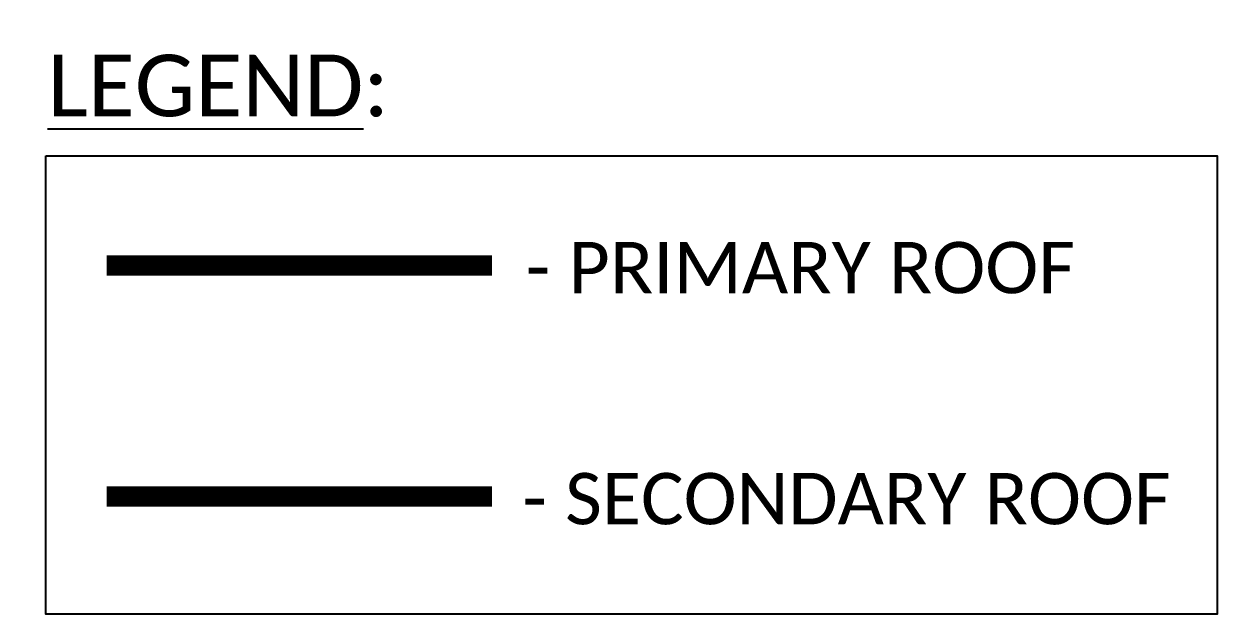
# Model space of a CAD drawing. Header units: millimetres. Extents: x -620 to 15825, y -3130 to 13425.
# Drawn here: x 13502 to 15825, y -2510 to -1361 of the extents above; entities that cross this region are included whole.
import ezdxf

# ---------------------------------------------------------------- set-up
doc = ezdxf.new("R2010")
doc.units = ezdxf.units.MM
doc.header["$LTSCALE"] = 150
doc.linetypes.add('1215E_Roof Plan$0$DASHED', pattern=[0.75, 0.5, -0.25])
doc.layers.add('1215E_Roof Plan$0$ad-Primary Roof', color=5, linetype='Continuous', true_color=0x0000ff)
doc.layers.add('1215E_Roof Plan$0$ad-Secondary Roof', color=6, linetype='Continuous', true_color=0xff00ff)
doc.layers.add('1215E_Roof Plan$0$ad-Text main', color=7, linetype='Continuous')
doc.styles.add('1215E_Roof Plan$0$Standard', font='calibril.ttf')

# ---------------------------------------------------------------- blocks, each defined once
blk = doc.blocks.new('1215E_Roof Plan')
at = {"layer": '1215E_Roof Plan$0$ad-Primary Roof', "linetype": '1215E_Roof Plan$0$DASHED', "ltscale": 2, "const_width": 40}
blk.add_lwpolyline([(13663.8, -1831.5), (14413.8, -1831.5)], dxfattribs=at)
at = {"layer": '1215E_Roof Plan$0$ad-Secondary Roof', "linetype": '1215E_Roof Plan$0$DASHED', "ltscale": 2, "const_width": 40}
blk.add_lwpolyline([(13663.8, -2281.1), (14413.8, -2281.1)], dxfattribs=at)
at = {"layer": 'Defpoints'}
blk.add_lwpolyline([(13545, -1618.1), (15825.3, -1618.1), (15825.3, -2510), (13545, -2510)], close=True, dxfattribs=at)
at = {"layer": '1215E_Roof Plan$0$ad-Text main', "insert": (13880.8, -1482.1), "char_height": 120, "width": 636.754, "attachment_point": 5, "style": '1215E_Roof Plan$0$Standard', "bg_fill": 2}
blk.add_mtext('{\\LLEGEND}:', dxfattribs=at)
at = {"layer": '1215E_Roof Plan$0$ad-Text main', "char_height": 100, "attachment_point": 5, "style": '1215E_Roof Plan$0$Standard', "bg_fill": 2}
for s, insert, width in [('- PRIMARY ROOF', (15014.2, -1836.2), 1048.025), ('- SECONDARY ROOF', (15104.1, -2285.8), 1266.165)]:
    blk.add_mtext(s, dxfattribs=dict(at, insert=insert, width=width))

msp = doc.modelspace()

# ---------------------------------------------------------------- block references
msp.add_blockref('1215E_Roof Plan', (0, 0))

doc.saveas('drawing.dxf')
